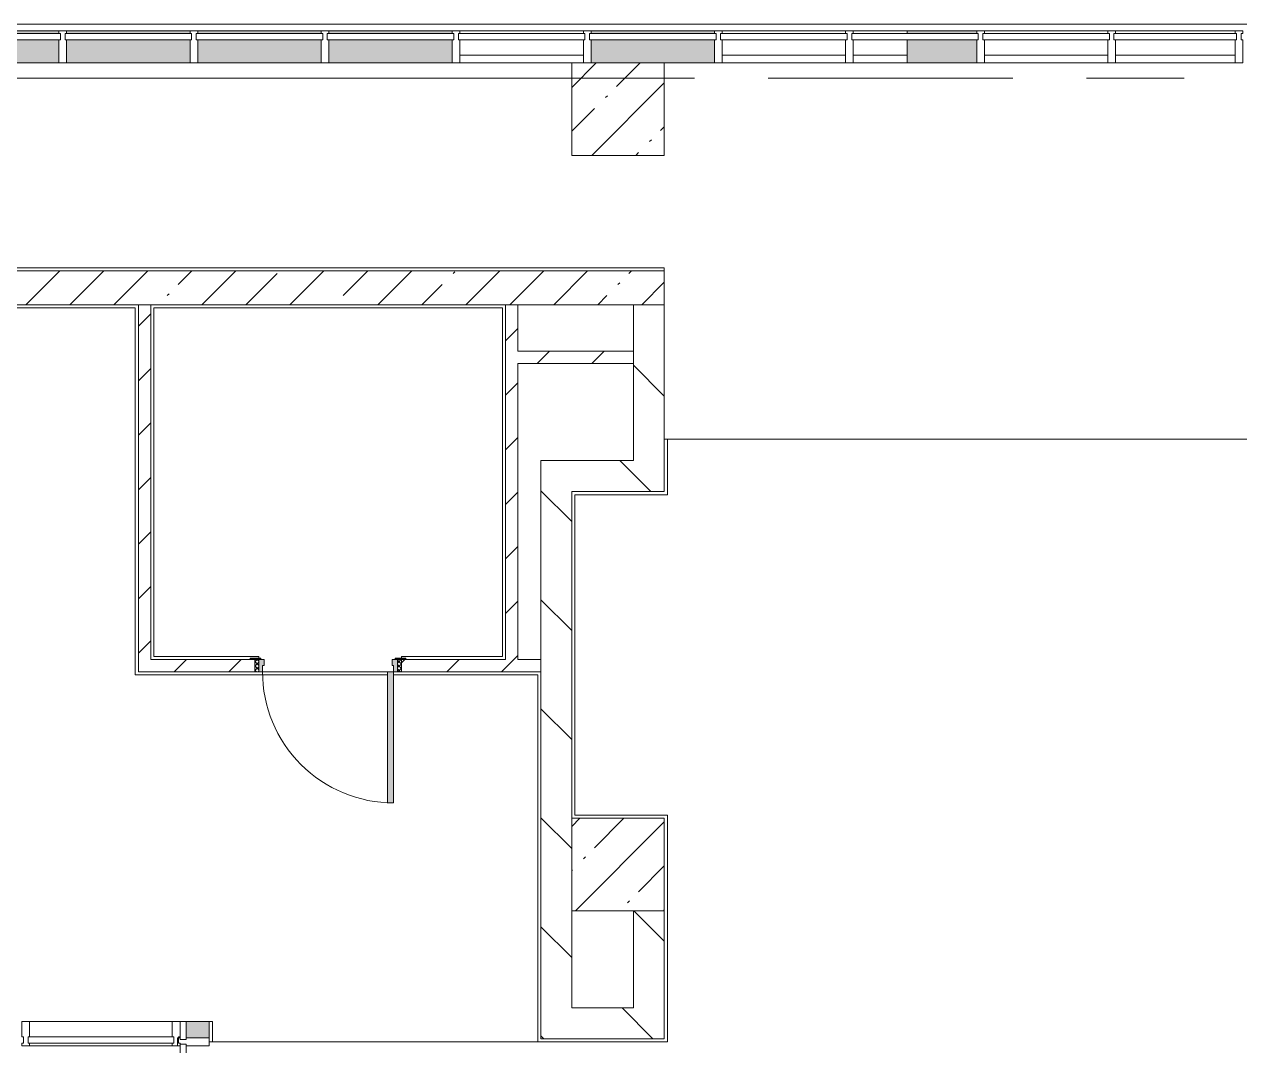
# Model space of a CAD drawing. Header units: millimetres. Extents: x 35787 to 244346, y -8553 to 29000.
# Drawn here: x 122897 to 130777, y 20725 to 27350 of the extents above; entities that cross this region are included whole.
import ezdxf

# ---------------------------------------------------------------- set-up
doc = ezdxf.new("R2010")
doc.units = ezdxf.units.MM
doc.linetypes.add('Осевая', pattern=[3175, 635, -476.25, 1587.5, -476.25])
for name, color, linetype, lineweight, true_color in [('A-DETL-GENF-7', 7, 'Continuous', 5, 0xaaaaaa), ('A-DETL-GENF-8', 7, 'Continuous', 5, 0xe2e2e2), ('A-DOOR-3', 7, 'Continuous', 5, 0xaaaaaa), ('A-DOOR-4', 7, 'Continuous', 5, 0xe2e2e2), ('A-DOOR-FRAM-3', 7, 'Continuous', 5, 0xe2e2e2), ('A-DOOR-FRAM-4', 7, 'Continuous', 5, 0xaaaaaa), ('A-FLOR-2', 7, 'Continuous', 5, 0xaaaaaa), ('A-GLAZ-CWMG-3', 7, 'Continuous', 5, 0x383e42)]:
    doc.layers.add(name, color=color, linetype=linetype, lineweight=lineweight, true_color=true_color)
for name, color, linetype, lineweight in [('A-GLAZ-CURT-2', 7, 'Continuous', 5), ('A-GLAZ-CWMG-2', 7, 'Continuous', 5), ('A-WALL', 7, 'Continuous', 9), ('A-WALL-6', 7, 'Continuous', 5), ('I-WALL-7', 7, 'Continuous', 5), ('S-COLS-1', 7, 'Continuous', 5), ('Оси', 7, 'Continuous', 9), ('Оси-2', 7, 'Осевая', 9)]:
    doc.layers.add(name, color=color, linetype=linetype, lineweight=lineweight)
pattern_1 = [(45, (117336.4, 0), (-176.7767, 176.7767), [])]
pattern_2 = [(135, (117336.4, 0), (-353.553, -353.553), [])]

# ---------------------------------------------------------------- blocks, each defined once
blk = doc.blocks.new('Системная панель - Стекло - 40мм-22856067-1_2_2_птичка')
at = {"layer": 'A-GLAZ-CURT-2'}
h = blk.add_hatch(dxfattribs=at)
h.set_pattern_fill('FP_119', color=256, style=0, pattern_type=2)
h.set_pattern_definition([(45, (-9285, -26790), (-1414.21, 1414.21), [1000, -3000]), (45, (-10285, -27290), (-1414.21, 1414.21), [3000, -1000]), (45, (-8285, -27790), (-1414.21, 1414.21), [1000, -3000])])
h.paths.add_polyline_path([(386, -40), (410, -40), (410, 0), (-410, 0), (-410, -40), (-400, -40)])
for p, q in [((410, 0), (-410, 0)), ((-410, 0), (-410, -40)), ((-410, -40), (410, -40)), ((410, -40), (410, 0))]:
    blk.add_line(p, q, dxfattribs=at)
blk = doc.blocks.new('Системная панель - Стекло - 40мм-V89-1_2_2_птичка')
at = {"layer": 'A-GLAZ-CURT-2'}
for p, q in [((410, 0), (-410, 0)), ((-410, 0), (-410, -40)), ((-410, -40), (410, -40)), ((410, -40), (410, 0))]:
    blk.add_line(p, q, dxfattribs=at)
blk = doc.blocks.new('Системная панель - Стекло - 40мм-22856068-1_2_2_птичка')
at = {"layer": 'A-GLAZ-CURT-2'}
h = blk.add_hatch(dxfattribs=at)
h.set_pattern_fill('FP_120', color=256, style=0, pattern_type=2)
h.set_pattern_definition([(45, (-11835.1, -26790), (-1414.21, 1414.21), [1000, -3000]), (45, (-12835.1, -27290), (-1414.21, 1414.21), [3000, -1000]), (45, (-10835.1, -27790), (-1414.21, 1414.21), [1000, -3000])])
h.paths.add_polyline_path([(400.1, -40), (410.1, -40), (410.1, 0), (-410.1, 0), (-410.1, -40), (-50.1, -40)])
for p, q in [((410.1, 0), (-410.1, 0)), ((-410.1, 0), (-410.1, -40)), ((-410.1, -40), (410.1, -40)), ((410.1, -40), (410.1, 0))]:
    blk.add_line(p, q, dxfattribs=at)
blk = doc.blocks.new('Системная панель - Стекло - 40мм-V90-1_2_2_птичка')
at = {"layer": 'A-GLAZ-CURT-2'}
for p, q in [((410, 0), (-410, 0)), ((-410, 0), (-410, -40)), ((-410, -40), (410, -40)), ((410, -40), (410, 0))]:
    blk.add_line(p, q, dxfattribs=at)
blk = doc.blocks.new('Системная панель - Стекло - 40мм-V91-1_2_2_птичка')
at = {"layer": 'A-GLAZ-CURT-2'}
for p, q in [((397.5, 0), (-397.5, 0)), ((-397.5, 0), (-397.5, -40)), ((397.5, -40), (397.5, 0)), ((-397.5, -40), (397.5, -40))]:
    blk.add_line(p, q, dxfattribs=at)
blk = doc.blocks.new('Прямоугольный импост - Импост структурный с накладкой - 160мм-20149069-1_2_2_птичка')
at = {"layer": 'A-GLAZ-CWMG-2'}
for p, q in [((9185, 27307), (8385, 27307)), ((9185, 27150), (8385, 27150))]:
    blk.add_line(p, q, dxfattribs=at)
blk = doc.blocks.new('Прямоугольный импост - Импост структурный с накладкой - 160мм-23251633-1_2_2_птичка')
at = {"layer": 'A-GLAZ-CWMG-2'}
for p, q in [((11285, 27307), (10935, 27307)), ((11285, 27307), (11285, 27290)), ((11285, 27250), (11285, 27150)), ((11285, 27150), (10935, 27150))]:
    blk.add_line(p, q, dxfattribs=at)
blk = doc.blocks.new('Прямоугольный импост - Импост структурный с накладкой - 190мм-23251634-1_2_2_птичка')
at = {"layer": 'A-GLAZ-CWMG-3'}
for points in [[(11735.3, 27290), (11735.3, 27307), (11285, 27307), (11285, 27290)], [(11735.3, 27100), (11735.3, 27250), (11285, 27250), (11285, 27100)]]:
    blk.add_hatch(color=256, dxfattribs=at).paths.add_polyline_path(points)
at = {"layer": 'A-GLAZ-CWMG-2'}
for p, q in [((11285, 27290), (11285, 27307)), ((11735.3, 27307), (11285, 27307)), ((11285, 27100), (11285, 27250)), ((11735.3, 27100), (11285, 27100))]:
    blk.add_line(p, q, dxfattribs=at)
blk = doc.blocks.new('Прямоугольный импост - Импост структурный с накладкой - 160мм-22794257-1_2_2_птичка')
at = {"layer": 'A-GLAZ-CWMG-2'}
for p, q in [((4935, 27307), (4160, 27307)), ((4935, 27150), (4160, 27150))]:
    blk.add_line(p, q, dxfattribs=at)
blk = doc.blocks.new('Прямоугольный импост - Импост структурный с накладкой - 190мм-20153711-1_2_2_птичка')
at = {"layer": 'A-GLAZ-CWMG-2'}
for p, q in [((-50, 40), (-50, 190)), ((-50, 190), (0, 190)), ((0, 190), (0, 40)), ((-40, 40), (-50, 40)), ((-50, -17), (-50, 0)), ((-50, 0), (-40, 0)), ((-40, 0), (-40, 40)), ((-10, 40), (-10, 0)), ((0, 40), (-10, 40)), ((-10, 0), (0, 0)), ((0, 0), (0, -17)), ((0, -17), (-50, -17))]:
    blk.add_line(p, q, dxfattribs=at)
blk = doc.blocks.new('Прямоугольный импост - Импост структурный с накладкой - 190мм-20153693-1_2_2_птичка')
at = {"layer": 'A-GLAZ-CWMG-2'}
for p, q in [((-25, 40), (-25, 190)), ((-25, 190), (25, 190)), ((25, 190), (25, 40)), ((-15, 40), (-25, 40)), ((-25, -17), (-25, 0)), ((-25, 0), (-15, 0)), ((-15, 0), (-15, 40)), ((15, 40), (15, 0)), ((25, 40), (15, 40)), ((15, 0), (25, 0)), ((25, 0), (25, -17)), ((25, -17), (-25, -17))]:
    blk.add_line(p, q, dxfattribs=at)
blk = doc.blocks.new('Прямоугольный импост - Импост структурный с накладкой - 160мм-19877844-1_2_2_птичка')
at = {"layer": 'A-GLAZ-CWMG-2'}
for p, q in [((-50, 0), (-50, 17)), ((-50, 17), (0, 17)), ((-40, 0), (-50, 0)), ((-40, -40), (-40, 0)), ((0, 0), (-10, 0)), ((-10, 0), (-10, -40)), ((0, 7), (0, 0)), ((-50, -140), (-50, -40)), ((-50, -40), (-40, -40)), ((-10, -40), (0, -40)), ((0, -40), (0, -140)), ((0, -140), (-50, -140))]:
    blk.add_line(p, q, dxfattribs=at)
blk = doc.blocks.new('Прямоугольный импост - Импост структурный с накладкой - 190мм-24242608-1_2_2_птичка')
at = {"layer": 'A-GLAZ-CWMG-3'}
for points in [[(6610, 20775), (6760, 20775), (6760, 20882), (6610, 20882)], [(6570, 20775), (6570, 20782), (6560, 20782), (6560, 20775)]]:
    blk.add_hatch(color=256, dxfattribs=at).paths.add_polyline_path(points)
at = {"layer": 'A-GLAZ-CWMG-2'}
for p in [(6610, 20882), (6760, 20775)]:
    blk.add_line(p, (6760, 20882), dxfattribs=at)
blk = doc.blocks.new('Системная панель - Стекло - 40мм-V106-1_2_2_птичка')
at = {"layer": 'A-GLAZ-CURT-2'}
for p, q in [((410, 0), (-410, 0)), ((-410, 0), (-410, -40)), ((-410, -40), (410, -40)), ((410, -40), (410, 0))]:
    blk.add_line(p, q, dxfattribs=at)
blk = doc.blocks.new('Прямоугольный импост - Импост структурный с накладкой - 190мм-23186023-1_2_2_птичка')
at = {"layer": 'A-GLAZ-CWMG-3'}
for points in [[(10035, 27290), (10035, 27307), (9235, 27307), (9235, 27290)], [(9235, 27100), (10035, 27100), (10035, 27250), (9235, 27250), (9235, 27150)]]:
    blk.add_hatch(color=256, dxfattribs=at).paths.add_polyline_path(points)
at = {"layer": 'A-GLAZ-CWMG-2'}
for p, q in [((10035, 27307), (9235, 27307)), ((10035, 27100), (9710, 27100))]:
    blk.add_line(p, q, dxfattribs=at)
blk = doc.blocks.new('Прямоугольный импост - Импост структурный с накладкой - 190мм-V107-1_2_2_птичка')
at = {"layer": 'A-GLAZ-CWMG-2'}
for p, q in [((-25, 40), (-25, 190)), ((25, 190), (25, 40)), ((-15, 40), (-25, 40)), ((-25, -17), (-25, 0)), ((-25, 0), (-15, 0)), ((-15, 0), (-15, 40)), ((15, 40), (15, 0)), ((25, 40), (15, 40)), ((15, 0), (25, 0)), ((25, 0), (25, -17)), ((25, -17), (-25, -17))]:
    blk.add_line(p, q, dxfattribs=at)
blk = doc.blocks.new('Системная панель - Стекло - 40мм-V108-1_2_2_птичка')
at = {"layer": 'A-GLAZ-CURT-2'}
for p, q in [((410, 0), (-410, 0)), ((-410, 0), (-410, -40)), ((-410, -40), (410, -40)), ((410, -40), (410, 0))]:
    blk.add_line(p, q, dxfattribs=at)
blk = doc.blocks.new('Прямоугольный импост - Импост структурный с накладкой - 190мм-V109-1_2_2_птичка')
at = {"layer": 'A-GLAZ-CWMG-3'}
for points in [[(8241.5, 27290), (8335, 27290), (8335, 27307), (7535, 27307), (7535, 27290)], [(8241.5, 27100), (8335, 27100), (8335, 27250), (7535, 27250), (7535, 27100)]]:
    blk.add_hatch(color=256, dxfattribs=at).paths.add_polyline_path(points)
at = {"layer": 'A-GLAZ-CWMG-2'}
for p, q in [((8335, 27307), (7535, 27307)), ((8335, 27100), (7535, 27100))]:
    blk.add_line(p, q, dxfattribs=at)
blk = doc.blocks.new('Системная панель - Стекло - 40мм-V137-1_2_2_птичка')
at = {"layer": 'A-GLAZ-CURT-2'}
for p, q in [((410, 0), (-410, 0)), ((-410, 0), (-410, -40)), ((-410, -40), (410, -40)), ((410, -40), (410, 0))]:
    blk.add_line(p, q, dxfattribs=at)
blk = doc.blocks.new('Системная панель - Стекло - 40мм-V138-1_2_2_птичка')
at = {"layer": 'A-GLAZ-CURT-2'}
for p, q in [((410, 0), (-410, 0)), ((-410, 0), (-410, -40)), ((-410, -40), (410, -40)), ((410, -40), (410, 0))]:
    blk.add_line(p, q, dxfattribs=at)
blk = doc.blocks.new('110_Дверь_СКБ_1Ст_Внутренняя1 - Д-8т 950x2100h_СУ-31746493-1_2_2_птичка')
at = {"layer": 'A-DOOR-3'}
h = blk.add_hatch(dxfattribs=at)
h.set_pattern_fill('FP_106', color=256, style=0, pattern_type=2)
h.set_pattern_definition([(135, (1826.41, 104.685), (-14.14214, -14.14214), []), (225, (1826.41, 104.685), (14.14214, -14.14214), [])])
h.paths.add_polyline_path([(462.5, 40), (462.5, -40), (487.5, -40), (487.5, 40)])
at = {"layer": 'A-DOOR-4'}
h = blk.add_hatch(color=256, dxfattribs=at)
h.paths.add_polyline_path([(-412.5, 40), (-437.5, 40), (-437.5, -40), (-402.5, -40), (-402.5, 0), (-412.5, 0)])
h.paths.add_polyline_path([(437.5, 40), (437.5, 0), (427.5, 0), (427.5, -40), (462.5, -40), (462.5, 40)])
at = {"layer": 'A-DOOR-FRAM-3'}
for points in [[(-412.5, 890), (-412.5, 40), (-372.5, 40), (-372.5, 890)], [(-462.5, -40), (-492.5, -40), (-492.5, -48), (-422.5, -48), (-422.5, -40), (-456.7, -40)], [(456.5, -40), (447.5, -40), (447.5, -48), (517.5, -48), (517.5, -40), (462.5, -40)]]:
    blk.add_hatch(color=256, dxfattribs=at).paths.add_polyline_path(points)
at = {"layer": 'A-DOOR-FRAM-4'}
h = blk.add_hatch(dxfattribs=at)
h.set_pattern_fill('FP_107', color=256, style=0, pattern_type=2)
h.set_pattern_definition([(45, (-296.384, 104.685), (-14.1421, 14.1421), []), (135, (-296.384, 104.685), (-14.1421, -14.1421), [])])
h.paths.add_polyline_path([(-462.5, 40), (-456.7, -40), (-437.5, -40), (-437.5, 40)])
at = {"layer": 'A-DOOR-3'}
for p, q in [((-412.5, 890), (-412.5, 40)), ((-372.5, 890), (-412.5, 890)), ((-372.5, 40), (-372.5, 890)), ((-412.5, 40), (-372.5, 40))]:
    blk.add_line(p, q, dxfattribs=at)
blk.add_arc((-412.5, 40), 850, 360, 90, dxfattribs=at)
at = {"layer": 'A-DOOR-FRAM-4'}
for p, q in [((-437.5, 40), (-462.5, 40)), ((-462.5, 40), (-462.5, -40)), ((-412.5, 40), (-437.5, 40)), ((-437.5, 40), (-437.5, -40)), ((-437.5, -40), (-437.5, 40)), ((-412.5, 0), (-412.5, 40)), ((-402.5, 0), (-412.5, 0)), ((-402.5, -40), (-402.5, 0)), ((437.5, 0), (427.5, 0)), ((427.5, 0), (427.5, -40)), ((437.5, 40), (437.5, 0)), ((462.5, 40), (437.5, 40)), ((462.5, -40), (462.5, 40)), ((487.5, 40), (462.5, 40)), ((462.5, 40), (462.5, -40)), ((487.5, -40), (487.5, 40)), ((-422.5, -40), (-492.5, -40)), ((-492.5, -40), (-492.5, -48)), ((-492.5, -48), (-422.5, -48)), ((-462.5, -40), (-437.5, -40)), ((-422.5, -39), (-437.5, -39)), ((-437.5, -39), (-437.5, -40)), ((-437.5, -40), (-402.5, -40)), ((-437.5, -40), (-422.5, -40)), ((-422.5, -40), (-422.5, -39)), ((-422.5, -48), (-422.5, -40)), ((427.5, -40), (462.5, -40)), ((462.5, -39), (447.5, -39)), ((447.5, -39), (447.5, -40)), ((447.5, -40), (462.5, -40)), ((517.5, -40), (447.5, -40)), ((447.5, -40), (447.5, -48)), ((447.5, -48), (517.5, -48)), ((462.5, -40), (462.5, -39)), ((462.5, -40), (487.5, -40)), ((517.5, -48), (517.5, -40))]:
    blk.add_line(p, q, dxfattribs=at)
blk = doc.blocks.new('Системная панель - Стекло - 40мм-31929511-1_2_2_птичка')
at = {"layer": 'A-GLAZ-CURT-2'}
for p, q in [((58.5, 40), (-58.5, 40)), ((-58.5, 40), (-58.5, 0)), ((-58.5, 0), (58.5, 0)), ((58.5, 0), (58.5, 40))]:
    blk.add_line(p, q, dxfattribs=at)
blk = doc.blocks.new('Системная панель - Стекло - 40мм-V144-1_2_2_птичка')
at = {"layer": 'A-GLAZ-CURT-2'}
h = blk.add_hatch(dxfattribs=at)
h.set_pattern_fill('FP_157', color=256, style=0, pattern_type=2)
h.set_pattern_definition([(45, (-6735, -26790), (-1414.21, 1414.21), [1000, -3000]), (45, (-7735, -27290), (-1414.21, 1414.21), [3000, -1000]), (45, (-5735, -27790), (-1414.21, 1414.21), [1000, -3000])])
h.paths.add_polyline_path([(147.5, -40), (410, -40), (410, 0), (-410, 0), (-410, -40), (-400, -40)])
for p, q in [((410, 0), (-410, 0)), ((-410, 0), (-410, -40)), ((-410, -40), (410, -40)), ((410, -40), (410, 0))]:
    blk.add_line(p, q, dxfattribs=at)
blk = doc.blocks.new('Системная панель - Стекло - 40мм-23770450-1_2_2_птичка')
at = {"layer": 'A-GLAZ-CURT-2'}
for p, q in [((472.5, 40), (-472.5, 40)), ((-472.5, 40), (-472.5, 0)), ((-472.5, 0), (472.5, 0)), ((472.5, 0), (472.5, 40))]:
    blk.add_line(p, q, dxfattribs=at)
blk = doc.blocks.new('Прямоугольный импост - Импост структурный с накладкой - 160мм-23770448-1_2_2_птичка')
at = {"layer": 'A-GLAZ-CWMG-2'}
for p, q in [((6520, 20882), (5595, 20882)), ((6520, 20725), (5595, 20725))]:
    blk.add_line(p, q, dxfattribs=at)
blk = doc.blocks.new('Прямоугольный импост - Импост структурный с накладкой - 160мм-19877843-1_2_2_птичка')
at = {"layer": 'A-GLAZ-CWMG-2'}
for p, q in [((-25, 0), (-25, 17)), ((-25, 17), (25, 17)), ((-15, 0), (-25, 0)), ((-15, -40), (-15, 0)), ((25, 0), (15, 0)), ((15, 0), (15, -40)), ((25, 17), (25, 0)), ((-25, -140), (-25, -40)), ((-25, -40), (-15, -40)), ((15, -40), (25, -40)), ((25, -40), (25, -140)), ((25, -140), (-25, -140))]:
    blk.add_line(p, q, dxfattribs=at)
blk = doc.blocks.new('BSC_Колонна _Прямоугольная - 600х600-V149-1_2_2_птичка')
at = {"layer": 'S-COLS-1'}
h = blk.add_hatch(dxfattribs=at)
h.set_pattern_fill('FP_163', color=256, style=0, pattern_type=2)
h.set_pattern_definition([(45, (-9410, -26800), (-285.123, 285.123), []), (45, (-9124.88, -26800), (-285.123, 285.123), [504.031, -100.806, 16.764, -84.042])])
h.paths.add_polyline_path([(300, -300), (300, 300), (-300, 300), (-300, -300)])
for p, q in [((300, 300), (-300, 300)), ((-300, 300), (-300, -300)), ((300, -300), (300, 300)), ((-300, -300), (300, -300))]:
    blk.add_line(p, q, dxfattribs=at)
blk = doc.blocks.new('Прямоугольный импост - Импост структурный с накладкой - 190мм-V156-1_2_2_птичка')
at = {"layer": 'A-GLAZ-CWMG-2'}
for p, q in [((-25, 0), (-25, 17)), ((-25, 17), (25, 17)), ((-15, 0), (-25, 0)), ((-15, -40), (-15, 0)), ((25, 17), (25, 0)), ((-25, -190), (-25, -40)), ((-25, -40), (-15, -40)), ((25, -40), (25, -190)), ((25, -190), (-25, -190))]:
    blk.add_line(p, q, dxfattribs=at)
blk = doc.blocks.new('Дверь_Витражная_остекление_ - ДВН_ДАО_Главный вход_1800 в свету 3-32257949-1_2_2_птичка')
at = {"layer": 'A-DETL-GENF-8'}
for points in [[(-707, -109.5), (-707, -17), (-752, -17), (-752, -504), (-707, -504), (-707, -135.7)], [(860, -187.5), (860, -17), (815, -17), (815, -1000), (860, -1000)]]:
    blk.add_hatch(color=256, dxfattribs=at).paths.add_polyline_path(points)
at = {"layer": 'A-DETL-GENF-7'}
for p, q in [((-752, -504), (-752, -17)), ((-752, -17), (-752, -504)), ((-707, -504), (-707, -17)), ((-707, -504), (-707, -17)), ((815, -1000), (815, -17)), ((815, -17), (815, -1000)), ((860, -1000), (860, -17)), ((860, -1000), (860, -17)), ((-752, -80), (-707, -80)), ((-742, -424), (-742, -80)), ((-698, -424), (-698, -80)), ((806, -920), (806, -80)), ((860, -80), (815, -80)), ((850, -920), (850, -80)), ((-752, -424), (-707, -424)), ((-752, -504), (-707, -504)), ((-752, -504), (-707, -504)), ((860, -920), (815, -920)), ((860, -1000), (815, -1000)), ((815, -1000), (860, -1000))]:
    blk.add_line(p, q, dxfattribs=at)
at = {"layer": 'A-DOOR-3'}
for p, q in [((-860, 40), (-752, 40)), ((-860, 0), (-860, 40)), ((-752, 40), (-752, 0)), ((752, 40), (860, 40)), ((752, 0), (752, 40)), ((860, 40), (860, 0)), ((-752, 0), (-860, 0)), ((-752, -504), (-752, -17)), ((860, 0), (752, 0)), ((752, -1000), (752, -17))]:
    blk.add_line(p, q, dxfattribs=at)
for centre, radius, start, end in [((-752, 0), 504, 270, 358.01682), ((752, 0), 1000, 180.98524, 270)]:
    blk.add_arc(centre, radius, start, end, dxfattribs=at)
blk = doc.blocks.new('BSC_Колонна _Прямоугольная - 600х600-23998051-1_2_2_птичка')
at = {"layer": 'S-COLS-1'}
h = blk.add_hatch(dxfattribs=at)
h.set_pattern_fill('FP_181', color=256, style=0, pattern_type=2)
h.set_pattern_definition([(45, (-9410, -21900), (-285.123, 285.123), []), (45, (-9124.88, -21900), (-285.123, 285.123), [504.031, -100.806, 16.764, -84.042])])
h.paths.add_polyline_path([(300, -300), (300, 300), (-300, 300), (-300, -300), (2.1, -300)])
for p, q in [((300, 300), (-300, 300)), ((-300, 300), (-300, -300)), ((300, -300), (300, 300)), ((-300, -300), (300, -300))]:
    blk.add_line(p, q, dxfattribs=at)

msp = doc.modelspace()

# ---------------------------------------------------------------- hatches: boundary and pattern name
at = {"layer": 'I-WALL-7'}
h = msp.add_hatch(dxfattribs=at)
h.set_pattern_fill('FP_92', color=256, style=0, pattern_type=2)
h.set_pattern_definition([(45, (117336.4, 0), (-285.123, 285.123), []), (45, (117621.53, 0), (-285.123, 285.123), [504.031, -100.806, 16.764, -84.042])])
h.paths.add_polyline_path([(122016.4, 25530), (127046.4, 25530), (127046.4, 25750), (121396.4, 25750), (121396.4, 25530), (121945.8, 25530)])
h = msp.add_hatch(dxfattribs=at)
h.set_pattern_fill('FP_97', color=256, style=0, pattern_type=2)
h.set_pattern_definition(pattern_1)
h.paths.add_polyline_path([(123651.6, 23150), (123716.4, 23150), (123716.4, 25530), (123636.4, 25530), (123636.4, 23150)])
h = msp.add_hatch(dxfattribs=at)
h.set_pattern_fill('FP_97', color=256, style=0, pattern_type=2)
h.set_pattern_definition(pattern_1)
h.paths.add_polyline_path([(126096.4, 23230), (126096.4, 25530), (126016.4, 25530), (126016.4, 23230)])
h = msp.add_hatch(dxfattribs=at)
h.set_pattern_fill('FP_98', color=256, style=0, pattern_type=2)
h.set_pattern_definition(pattern_2)
h.paths.add_polyline_path([(127046.4, 24520), (127046.4, 25530), (126846.4, 25530), (126846.4, 24520)])
h = msp.add_hatch(dxfattribs=at)
h.set_pattern_fill('FP_97', color=256, style=0, pattern_type=2)
h.set_pattern_definition(pattern_1)
h.paths.add_polyline_path([(126846.4, 25150), (126846.4, 25230), (126096.4, 25230), (126096.4, 25150), (126793.1, 25150)])
h = msp.add_hatch(dxfattribs=at)
h.set_pattern_fill('FP_98', color=256, style=0, pattern_type=2)
h.set_pattern_definition(pattern_2)
h.paths.add_polyline_path([(126246.4, 23150), (126446.4, 23150), (126446.4, 24520), (126246.4, 24520), (126246.4, 23230)])
h = msp.add_hatch(dxfattribs=at)
h.set_pattern_fill('FP_98', color=256, style=0, pattern_type=2)
h.set_pattern_definition(pattern_2)
h.paths.add_polyline_path([(126846.4, 24320), (127046.4, 24320), (127046.4, 24520), (126446.4, 24520), (126446.4, 24320), (126466.4, 24320)])
h = msp.add_hatch(dxfattribs=at)
h.set_pattern_fill('FP_97', color=256, style=0, pattern_type=2)
h.set_pattern_definition(pattern_1)
h.paths.add_polyline_path([(125996.4, 23150), (126246.4, 23150), (126246.4, 23230), (125341.4, 23230), (125341.4, 23150), (125577.9, 23150)])
h.paths.add_polyline_path([(123716.4, 23150), (124391.4, 23150), (124391.4, 23230), (123716.4, 23230), (123716.4, 23186.9)])
h = msp.add_hatch(dxfattribs=at)
h.set_pattern_fill('FP_98', color=256, style=0, pattern_type=2)
h.set_pattern_definition(pattern_2)
h.paths.add_polyline_path([(126246.4, 20970), (126446.4, 20970), (126446.4, 23150), (126246.4, 23150), (126246.4, 20980.8)])
h = msp.add_hatch(dxfattribs=at)
h.set_pattern_fill('FP_98', color=256, style=0, pattern_type=2)
h.set_pattern_definition(pattern_2)
h.paths.add_polyline_path([(127046.4, 20970), (127046.4, 21600), (126846.4, 21600), (126846.4, 20970)])
h = msp.add_hatch(dxfattribs=at)
h.set_pattern_fill('FP_98', color=256, style=0, pattern_type=2)
h.set_pattern_definition(pattern_2)
h.paths.add_polyline_path([(127039.3, 20770), (127046.4, 20770), (127046.4, 20970), (126246.4, 20970), (126246.4, 20770), (126446.4, 20770)])

# ---------------------------------------------------------------- linework, layer by layer
at = {"layer": 'A-FLOR-2'}
for p, q in [((126446.4, 27100), (125721.4, 27100)), ((128221.4, 27100), (127421.4, 27100)), ((128621.4, 27100), (128271.4, 27100)), ((129921.7, 27100), (129121.7, 27100)), ((130746.7, 27100), (129971.7, 27100)), ((121397.5, 25770), (127046.4, 25770)), ((127046.4, 25770), (127046.4, 25750)), ((123616.4, 25510), (121397.5, 25510)), ((123616.4, 23130), (123616.4, 25510)), ((125996.4, 25510), (123736.4, 25510)), ((123736.4, 25510), (123736.4, 23250)), ((125996.4, 23250), (125996.4, 25510)), ((127046.4, 24660), (131685.3, 24660)), ((127067.4, 24660), (127067.4, 24299)), ((127067.4, 24299), (126466.4, 24299)), ((126466.4, 24299), (126466.4, 22220)), ((123736.4, 23250), (124416.4, 23250)), ((124416.4, 23250), (124416.4, 23238)), ((125341.4, 23238), (125341.4, 23250)), ((125341.4, 23250), (125996.4, 23250)), ((125251.4, 23130), (123616.4, 23130)), ((124441.4, 23150), (125251.4, 23150)), ((126226.4, 23130), (125291.4, 23130)), ((126226.4, 20750), (126226.4, 23130)), ((126466.4, 22220), (127066.4, 22220)), ((127066.4, 22220), (127066.4, 20750)), ((124096.4, 20882), (124116.4, 20882)), ((124116.4, 20882), (124116.4, 20750)), ((127066.4, 20750), (124096.4, 20750))]:
    msp.add_line(p, q, dxfattribs=at)
at = {"layer": 'A-WALL'}
for p, q in [((123716.4, 25530), (123636.4, 25530)), ((126096.4, 25530), (126016.4, 25530)), ((127046.4, 25530), (126846.4, 25530)), ((126846.4, 25150), (126846.4, 25230)), ((126246.4, 23150), (126246.4, 23230))]:
    msp.add_line(p, q, dxfattribs=at)
at = {"layer": 'A-WALL-6'}
msp.add_line((121396.4, 27350), (134246.7, 27350), dxfattribs=at)
at = {"layer": 'I-WALL-7'}
for p, q in [((127046.4, 25750), (121396.4, 25750)), ((127046.4, 24320), (127046.4, 25750)), ((121396.4, 25530), (123636.4, 25530)), ((123636.4, 25530), (123636.4, 23150)), ((123716.4, 23230), (123716.4, 25530)), ((123716.4, 25530), (126016.4, 25530)), ((126016.4, 25530), (126016.4, 23230)), ((126096.4, 25530), (126846.4, 25530)), ((126096.4, 25230), (126096.4, 25530)), ((126846.4, 25530), (126846.4, 25230)), ((126846.4, 25230), (126096.4, 25230)), ((126096.4, 23230), (126096.4, 25150)), ((126096.4, 25150), (126846.4, 25150)), ((126846.4, 25150), (126846.4, 24520)), ((126246.4, 24520), (126246.4, 23230)), ((126846.4, 24520), (126246.4, 24520)), ((126446.4, 22200), (126446.4, 24320)), ((126446.4, 24320), (127046.4, 24320)), ((124361.4, 23230), (123716.4, 23230)), ((126016.4, 23230), (125371.4, 23230)), ((126246.4, 23230), (126096.4, 23230)), ((123636.4, 23150), (124391.4, 23150)), ((125341.4, 23150), (126246.4, 23150)), ((126246.4, 23150), (126246.4, 20770)), ((126446.4, 20970), (126446.4, 21600)), ((126846.4, 21600), (126846.4, 20970)), ((127046.4, 20770), (127046.4, 21600)), ((126846.4, 20970), (126446.4, 20970)), ((126246.4, 20770), (127046.4, 20770))]:
    msp.add_line(p, q, dxfattribs=at)
at = {"layer": 'Оси'}
msp.add_line((114107.7, 27000), (126607.7, 27000), dxfattribs=at)
at = {"layer": 'Оси-2'}
msp.add_line((126607.7, 27000), (138626.9, 27000), dxfattribs=at)

# ---------------------------------------------------------------- block references
at = {"layer": 'A-DOOR-3'}
for name, p, rotation in [('110_Дверь_СКБ_1Ст_Внутренняя1 - Д-8т 950x2100h_СУ-31746493-1_2_2_птичка', (124878.9, 23190), 180), ('Дверь_Витражная_остекление_ - ДВН_ДАО_Главный вход_1800 в свету 3-32257949-1_2_2_птичка', (123906.4, 19875), 269.9999999999999)]:
    msp.add_blockref(name, p, dxfattribs=dict(at, rotation=rotation))
at = {"layer": 'A-GLAZ-CURT-2'}
for name, p in [('Системная панель - Стекло - 40мм-V138-1_2_2_птичка', (122721.4, 27290)), ('Системная панель - Стекло - 40мм-V144-1_2_2_птичка', (123571.4, 27290)), ('Системная панель - Стекло - 40мм-V137-1_2_2_птичка', (124421.4, 27290)), ('Системная панель - Стекло - 40мм-V108-1_2_2_птичка', (125271.4, 27290)), ('Системная панель - Стекло - 40мм-22856067-1_2_2_птичка', (126121.4, 27290)), ('Системная панель - Стекло - 40мм-V106-1_2_2_птичка', (126971.4, 27290)), ('Системная панель - Стекло - 40мм-V89-1_2_2_птичка', (127821.4, 27290)), ('Системная панель - Стекло - 40мм-22856068-1_2_2_птичка', (128671.5, 27290)), ('Системная панель - Стекло - 40мм-V90-1_2_2_птичка', (129521.7, 27290)), ('Системная панель - Стекло - 40мм-V91-1_2_2_птичка', (130359.2, 27290)), ('Системная панель - Стекло - 40мм-23770450-1_2_2_птичка', (123393.9, 20742))]:
    msp.add_blockref(name, p, dxfattribs=at)
at = {"layer": 'A-GLAZ-CURT-2', "rotation": 269.9999999999999}
msp.add_blockref('Системная панель - Стекло - 40мм-31929511-1_2_2_птичка', (123906.4, 20823.5), dxfattribs=at)
at = {"layer": 'A-GLAZ-CWMG-2'}
for name, p in [('Прямоугольный импост - Импост структурный с накладкой - 190мм-V109-1_2_2_птичка', (114786.4, 0)), ('Прямоугольный импост - Импост структурный с накладкой - 190мм-V109-1_2_2_птичка', (115636.4, 0)), ('Прямоугольный импост - Импост структурный с накладкой - 190мм-V109-1_2_2_птичка', (116486.4, 0)), ('Прямоугольный импост - Импост структурный с накладкой - 190мм-V109-1_2_2_птичка', (117336.4, 0)), ('Прямоугольный импост - Импост структурный с накладкой - 160мм-20149069-1_2_2_птичка', (117336.4, 0)), ('Прямоугольный импост - Импост структурный с накладкой - 190мм-23186023-1_2_2_птичка', (117336.4, 0)), ('Прямоугольный импост - Импост структурный с накладкой - 160мм-20149069-1_2_2_птичка', (119036.4, 0)), ('Прямоугольный импост - Импост структурный с накладкой - 160мм-23251633-1_2_2_птичка', (117336.4, 0)), ('Прямоугольный импост - Импост структурный с накладкой - 190мм-23251634-1_2_2_птичка', (117336.4, 0)), ('Прямоугольный импост - Импост структурный с накладкой - 160мм-20149069-1_2_2_птичка', (120736.7, 0)), ('Прямоугольный импост - Импост структурный с накладкой - 160мм-22794257-1_2_2_птичка', (125811.7, 0)), ('Прямоугольный импост - Импост структурный с накладкой - 160мм-23770448-1_2_2_птичка', (117336.4, 0)), ('Прямоугольный импост - Импост структурный с накладкой - 190мм-24242608-1_2_2_птичка', (117336.4, 0))]:
    msp.add_blockref(name, p, dxfattribs=at)
at = {"layer": 'A-GLAZ-CWMG-2', "extrusion": (0, 0, -1)}
for name, p, rotation in [('Прямоугольный импост - Импост структурный с накладкой - 190мм-20153693-1_2_2_птичка', (-123146.4, 27290), 180), ('Прямоугольный импост - Импост структурный с накладкой - 190мм-20153693-1_2_2_птичка', (-123996.4, 27290), 180), ('Прямоугольный импост - Импост структурный с накладкой - 190мм-20153693-1_2_2_птичка', (-124846.4, 27290), 180), ('Прямоугольный импост - Импост структурный с накладкой - 190мм-20153693-1_2_2_птичка', (-125696.4, 27290), 180), ('Прямоугольный импост - Импост структурный с накладкой - 190мм-V107-1_2_2_птичка', (-126546.4, 27290), 180), ('Прямоугольный импост - Импост структурный с накладкой - 190мм-20153693-1_2_2_птичка', (-127396.4, 27290), 180), ('Прямоугольный импост - Импост структурный с накладкой - 190мм-20153693-1_2_2_птичка', (-128246.4, 27290), 180), ('Прямоугольный импост - Импост структурный с накладкой - 190мм-20153693-1_2_2_птичка', (-129096.7, 27290), 180), ('Прямоугольный импост - Импост структурный с накладкой - 190мм-20153693-1_2_2_птичка', (-129946.7, 27290), 180), ('Прямоугольный импост - Импост структурный с накладкой - 190мм-20153711-1_2_2_птичка', (-130796.7, 27290), 180), ('Прямоугольный импост - Импост структурный с накладкой - 160мм-19877843-1_2_2_птичка', (-122906.4, 20742), 180), ('Прямоугольный импост - Импост структурный с накладкой - 160мм-19877844-1_2_2_птичка', (-123906.4, 20742), 180), ('Прямоугольный импост - Импост структурный с накладкой - 190мм-V156-1_2_2_птичка', (-123906.4, 20750), 270.0000000000001)]:
    msp.add_blockref(name, p, dxfattribs=dict(at, rotation=rotation))
at = {"layer": 'S-COLS-1'}
for name, p in [('BSC_Колонна _Прямоугольная - 600х600-V149-1_2_2_птичка', (126746.4, 26800)), ('BSC_Колонна _Прямоугольная - 600х600-23998051-1_2_2_птичка', (126746.4, 21900))]:
    msp.add_blockref(name, p, dxfattribs=at)

doc.saveas('drawing.dxf')
